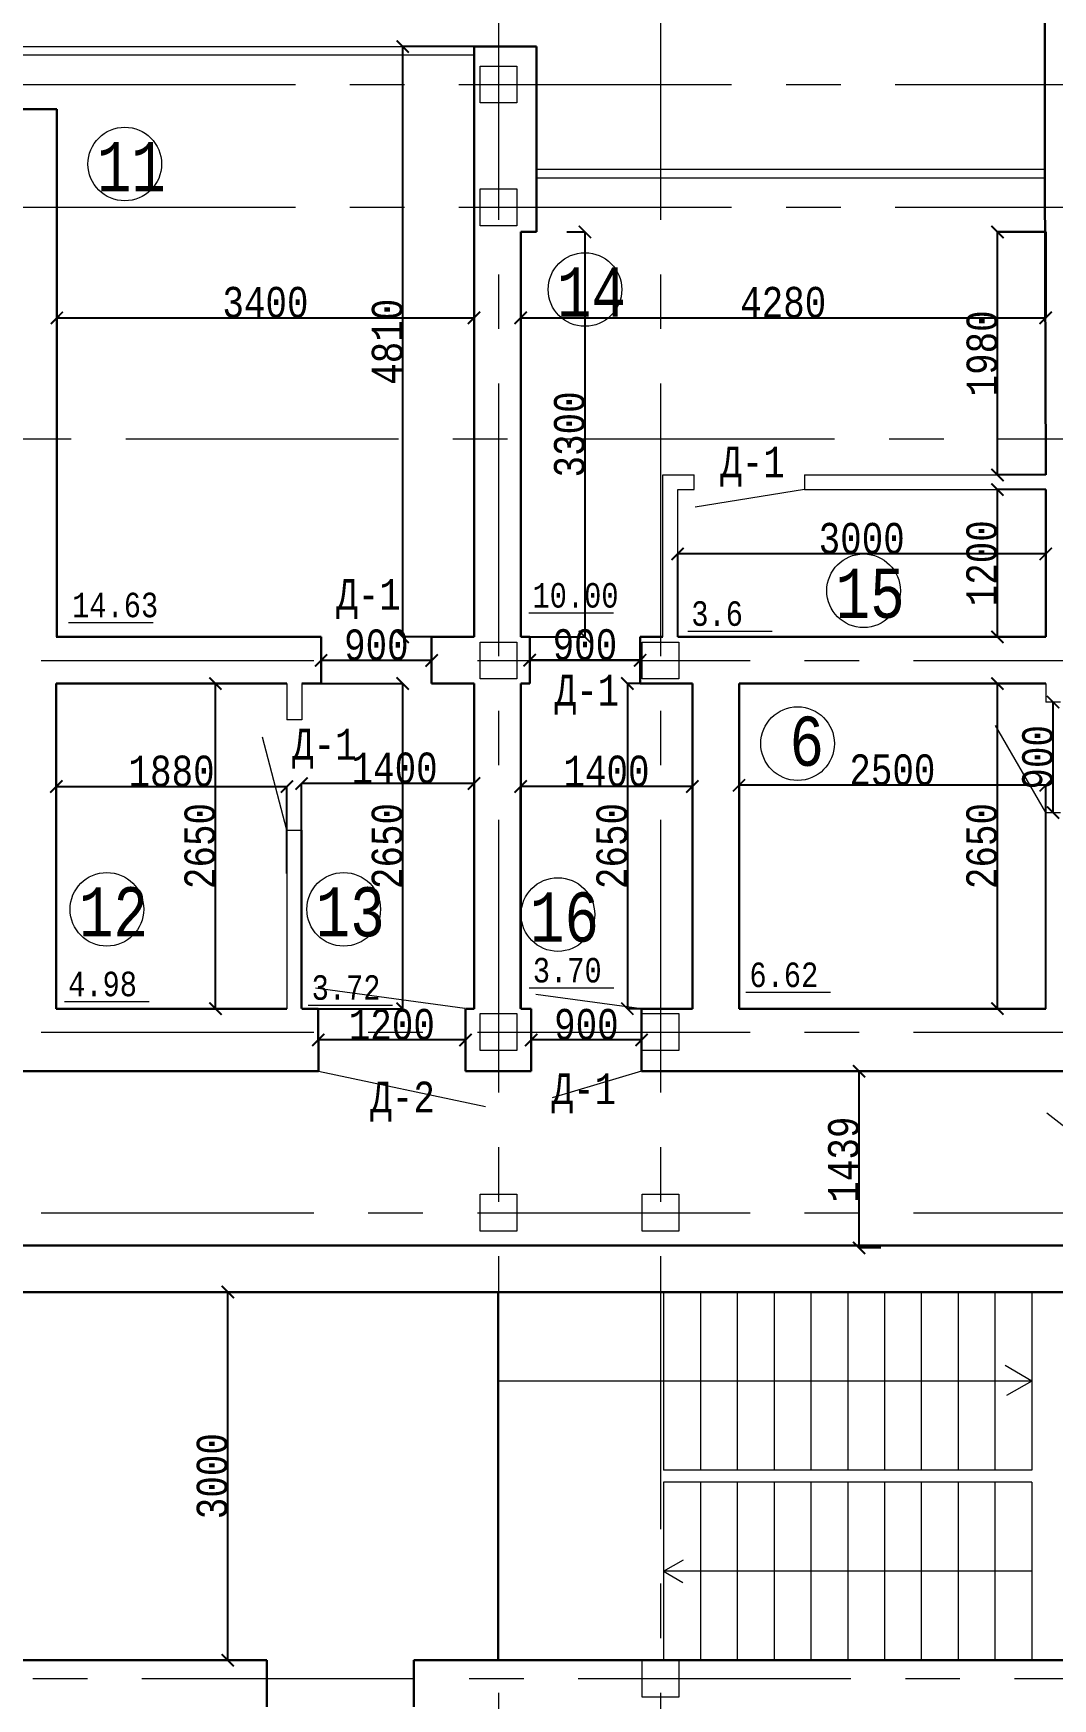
# Model space of a CAD drawing. Header units: millimetres. Extents: x -689206 to 4969298, y -1019800 to 703299.
# Drawn here: x 1088770 to 1097079, y -622835 to -609266 of the extents above; entities that cross this region are included whole.
import ezdxf

# ---------------------------------------------------------------- set-up
doc = ezdxf.new("R2010")
doc.units = ezdxf.units.MM
doc.linetypes.add('JIS_02_4.0', pattern=[5.5, 4, -1.5])
doc.linetypes.add('осеваяX2', pattern=[101.6, 63.5, -12.7, 12.7, -12.7])
for name, color, linetype, lineweight in [('несущие', 7, 'Continuous', 30), ('ОКНА', 250, 'Continuous', 20), ('ПЕРЕГОРОДКИ', 252, 'Continuous', 9), ('РАЗМЕРЫ', 7, 'Continuous', 9), ('сваи', 7, 'JIS_02_4.0', 30), ('стены', 7, 'Continuous', 20)]:
    doc.layers.add(name, color=color, linetype=linetype, lineweight=lineweight)
doc.layers.add('четотам', color=7, linetype='Continuous')
doc.styles.add('Аннотативный', font='isocteur.ttf', dxfattribs={"width": 0.7, "height": 250})
doc.dimstyles.new('Аннотативный', dxfattribs={"dimscale": 0, "dimtxt": 250, "dimasz": 100, "dimexe": 1.25, "dimexo": 0.625, "dimtad": 1, "dimdec": 0, "dimtxsty": 'Аннотативный', "dimblk": 'ARCHTICK', "dimcen": 2.5, "dimadec": 0, "dimazin": 0, "dimtfac": 1, "dimtdec": 0, "dimtmove": 0, "dimatfit": 3, "dimfxl": 1, "dimarcsym": 0})

# ---------------------------------------------------------------- blocks, each defined once
blk = doc.blocks.new('_ArchTick')
at = {"color": 0, "linetype": 'ByBlock', "const_width": 0.15}
blk.add_lwpolyline([(-0.5, -0.5), (0.5, 0.5)], dxfattribs=at)
blk = doc.blocks.new('*D5341')
at = {"layer": 'Defpoints', "color": 0, "lineweight": 30, "transparency": 16777216}
for p in [(1088962, -611584), (1092362, -611584), (1092362, -611584)]:
    blk.add_point(p, dxfattribs=at)
at = {"layer": 'стены', "color": 0, "lineweight": -2, "transparency": 16777216}
for p, q in [((1088962, -611584), (1092362, -611584)), ((1088962, -611585), (1088962, -611586)), ((1092362, -611584), (1092362, -611583))]:
    blk.add_line(p, q, dxfattribs=at)
at = {"layer": 'стены', "color": 0, "lineweight": -2, "transparency": 16777216, "xscale": 100, "yscale": 100, "zscale": 100, "rotation": 180}
blk.add_blockref('_ArchTick', (1088962, -611584), dxfattribs=at)
at = {"layer": 'стены', "color": 0, "lineweight": -2, "transparency": 16777216, "xscale": 100, "yscale": 100, "zscale": 100}
blk.add_blockref('_ArchTick', (1092362, -611584), dxfattribs=at)
at = {"layer": 'стены', "color": 0, "lineweight": 5, "transparency": 16777216, "insert": (1090662, -611459), "char_height": 250, "attachment_point": 5, "style": 'Аннотативный'}
blk.add_mtext('3400', dxfattribs=at)
blk = doc.blocks.new('*D5342')
at = {"layer": 'Defpoints', "color": 0, "lineweight": 30, "transparency": 16777216}
for p in [(1091781, -609374), (1092362, -609374), (1092362, -614184)]:
    blk.add_point(p, dxfattribs=at)
at = {"layer": 'стены', "color": 0, "lineweight": -2, "transparency": 16777216}
for p, q in [((1092362, -609374), (1091780, -609374)), ((1091781, -614184), (1091781, -609374)), ((1092362, -614184), (1091780, -614184))]:
    blk.add_line(p, q, dxfattribs=at)
at = {"layer": 'стены', "color": 0, "lineweight": -2, "transparency": 16777216, "xscale": 100, "yscale": 100, "zscale": 100}
for p, rotation in [((1091781, -609374), 90), ((1091781, -614184), 270)]:
    blk.add_blockref('_ArchTick', p, dxfattribs=dict(at, rotation=rotation))
at = {"layer": 'стены', "color": 0, "lineweight": 5, "transparency": 16777216, "insert": (1091656, -611779), "char_height": 250, "attachment_point": 5, "rotation": 90, "style": 'Аннотативный'}
blk.add_mtext('4810', dxfattribs=at)
blk = doc.blocks.new('*D5343')
at = {"layer": 'Defpoints', "color": 0, "lineweight": 30, "transparency": 16777216}
for p in [(1090837, -615403), (1088957, -616112), (1090837, -616112)]:
    blk.add_point(p, dxfattribs=at)
at = {"layer": 'стены', "color": 0, "lineweight": -2, "transparency": 16777216}
for p, q in [((1088957, -616111), (1088957, -615402)), ((1088957, -615403), (1090837, -615403)), ((1090837, -616111), (1090837, -615402))]:
    blk.add_line(p, q, dxfattribs=at)
at = {"layer": 'стены', "color": 0, "lineweight": -2, "transparency": 16777216, "xscale": 100, "yscale": 100, "zscale": 100, "rotation": 180}
blk.add_blockref('_ArchTick', (1088957, -615403), dxfattribs=at)
at = {"layer": 'стены', "color": 0, "lineweight": -2, "transparency": 16777216, "xscale": 100, "yscale": 100, "zscale": 100}
blk.add_blockref('_ArchTick', (1090837, -615403), dxfattribs=at)
at = {"layer": 'стены', "color": 0, "lineweight": 5, "transparency": 16777216, "insert": (1089897, -615278), "char_height": 250, "attachment_point": 5, "style": 'Аннотативный'}
blk.add_mtext('1880', dxfattribs=at)
blk = doc.blocks.new('*D5352')
at = {"layer": 'Defpoints', "color": 0, "lineweight": 30, "transparency": 16777216}
for p in [(1092742, -610884), (1097022, -610884), (1097022, -611584)]:
    blk.add_point(p, dxfattribs=at)
at = {"layer": 'РАЗМЕРЫ', "color": 0, "lineweight": -2, "transparency": 16777216}
for p, q in [((1092742, -610884), (1092742, -611586)), ((1097022, -610884), (1097022, -611586)), ((1092742, -611584), (1097022, -611584))]:
    blk.add_line(p, q, dxfattribs=at)
at = {"layer": 'РАЗМЕРЫ', "color": 0, "lineweight": -2, "transparency": 16777216, "xscale": 100, "yscale": 100, "zscale": 100, "rotation": 180}
blk.add_blockref('_ArchTick', (1092742, -611584), dxfattribs=at)
at = {"layer": 'РАЗМЕРЫ', "color": 0, "lineweight": -2, "transparency": 16777216, "xscale": 100, "yscale": 100, "zscale": 100}
blk.add_blockref('_ArchTick', (1097022, -611584), dxfattribs=at)
at = {"layer": 'РАЗМЕРЫ', "color": 0, "lineweight": 5, "transparency": 16777216, "insert": (1094882, -611459), "char_height": 250, "attachment_point": 5, "style": 'Аннотативный'}
blk.add_mtext('4280', dxfattribs=at)
blk = doc.blocks.new('*D5391')
at = {"layer": 'Defpoints', "color": 0, "lineweight": 30, "transparency": 16777216}
for p in [(1094522, -614564), (1096628, -614564), (1094522, -617213)]:
    blk.add_point(p, dxfattribs=at)
at = {"layer": 'ОКНА', "color": 0, "lineweight": -2, "transparency": 16777216}
for p, q in [((1094523, -614564), (1096629, -614564)), ((1096628, -617213), (1096628, -614564)), ((1094523, -617213), (1096629, -617213))]:
    blk.add_line(p, q, dxfattribs=at)
at = {"layer": 'ОКНА', "color": 0, "lineweight": -2, "transparency": 16777216, "xscale": 100, "yscale": 100, "zscale": 100}
for p, rotation in [((1096628, -614564), 90), ((1096628, -617213), 270)]:
    blk.add_blockref('_ArchTick', p, dxfattribs=dict(at, rotation=rotation))
at = {"layer": 'ОКНА', "color": 0, "lineweight": 5, "transparency": 16777216, "insert": (1096502, -615888), "char_height": 250, "attachment_point": 5, "rotation": 90, "style": 'Аннотативный'}
blk.add_mtext('2650', dxfattribs=at)
blk = doc.blocks.new('*D5392')
at = {"layer": 'Defpoints', "color": 0, "lineweight": 30, "transparency": 16777216}
for p in [(1094522, -615393), (1094522, -617213), (1097022, -617213)]:
    blk.add_point(p, dxfattribs=at)
at = {"layer": 'ОКНА', "color": 0, "lineweight": -2, "transparency": 16777216}
for p, q in [((1094522, -617212), (1094522, -615392)), ((1097022, -615393), (1094522, -615393)), ((1097022, -617212), (1097022, -615392))]:
    blk.add_line(p, q, dxfattribs=at)
at = {"layer": 'ОКНА', "color": 0, "lineweight": -2, "transparency": 16777216, "xscale": 100, "yscale": 100, "zscale": 100, "rotation": 180}
blk.add_blockref('_ArchTick', (1094522, -615393), dxfattribs=at)
at = {"layer": 'ОКНА', "color": 0, "lineweight": -2, "transparency": 16777216, "xscale": 100, "yscale": 100, "zscale": 100}
blk.add_blockref('_ArchTick', (1097022, -615393), dxfattribs=at)
at = {"layer": 'ОКНА', "color": 0, "lineweight": 5, "transparency": 16777216, "insert": (1095772, -615268), "char_height": 250, "attachment_point": 5, "style": 'Аннотативный'}
blk.add_mtext('2500', dxfattribs=at)
blk = doc.blocks.new('*D5399')
at = {"layer": 'Defpoints', "color": 0, "lineweight": 30, "transparency": 16777216}
for p in [(1088957, -614564), (1090254, -614564), (1088957, -617213)]:
    blk.add_point(p, dxfattribs=at)
at = {"layer": 'ПЕРЕГОРОДКИ', "color": 0, "lineweight": -2, "transparency": 16777216}
for p, q in [((1088958, -614564), (1090256, -614564)), ((1090254, -617213), (1090254, -614564)), ((1088958, -617213), (1090256, -617213))]:
    blk.add_line(p, q, dxfattribs=at)
at = {"layer": 'ПЕРЕГОРОДКИ', "color": 0, "lineweight": -2, "transparency": 16777216, "xscale": 100, "yscale": 100, "zscale": 100}
for p, rotation in [((1090254, -614564), 90), ((1090254, -617213), 270)]:
    blk.add_blockref('_ArchTick', p, dxfattribs=dict(at, rotation=rotation))
at = {"layer": 'ПЕРЕГОРОДКИ', "color": 0, "lineweight": 5, "transparency": 16777216, "insert": (1090129, -615888), "char_height": 250, "attachment_point": 5, "rotation": 90, "style": 'Аннотативный'}
blk.add_mtext('2650', dxfattribs=at)
blk = doc.blocks.new('*D5401')
at = {"layer": 'Defpoints', "color": 0, "lineweight": 30, "transparency": 16777216}
for p in [(1090957, -614564), (1090957, -617213), (1091780, -617213)]:
    blk.add_point(p, dxfattribs=at)
at = {"layer": 'ПЕРЕГОРОДКИ', "color": 0, "lineweight": -2, "transparency": 16777216}
for p, q in [((1090958, -614564), (1091781, -614564)), ((1091780, -614564), (1091780, -617213)), ((1090958, -617213), (1091781, -617213))]:
    blk.add_line(p, q, dxfattribs=at)
at = {"layer": 'ПЕРЕГОРОДКИ', "color": 0, "lineweight": -2, "transparency": 16777216, "xscale": 100, "yscale": 100, "zscale": 100}
for p, rotation in [((1091780, -614564), 90), ((1091780, -617213), 270)]:
    blk.add_blockref('_ArchTick', p, dxfattribs=dict(at, rotation=rotation))
at = {"layer": 'ПЕРЕГОРОДКИ', "color": 0, "lineweight": 5, "transparency": 16777216, "insert": (1091655, -615888), "char_height": 250, "attachment_point": 5, "rotation": 90, "style": 'Аннотативный'}
blk.add_mtext('2650', dxfattribs=at)
blk = doc.blocks.new('*D5402')
at = {"layer": 'Defpoints', "color": 0, "lineweight": 30, "transparency": 16777216}
for p in [(1090957, -615379), (1090957, -617213), (1092362, -617213)]:
    blk.add_point(p, dxfattribs=at)
at = {"layer": 'ПЕРЕГОРОДКИ', "color": 0, "lineweight": -2, "transparency": 16777216}
for p, q in [((1090957, -617212), (1090957, -615378)), ((1092362, -615379), (1090957, -615379)), ((1092362, -617212), (1092362, -615378))]:
    blk.add_line(p, q, dxfattribs=at)
at = {"layer": 'ПЕРЕГОРОДКИ', "color": 0, "lineweight": -2, "transparency": 16777216, "xscale": 100, "yscale": 100, "zscale": 100, "rotation": 180}
blk.add_blockref('_ArchTick', (1090957, -615379), dxfattribs=at)
at = {"layer": 'ПЕРЕГОРОДКИ', "color": 0, "lineweight": -2, "transparency": 16777216, "xscale": 100, "yscale": 100, "zscale": 100}
blk.add_blockref('_ArchTick', (1092362, -615379), dxfattribs=at)
at = {"layer": 'ПЕРЕГОРОДКИ', "color": 0, "lineweight": 5, "transparency": 16777216, "insert": (1091715, -615253), "char_height": 250, "attachment_point": 5, "style": 'Аннотативный'}
blk.add_mtext('1400', dxfattribs=at)
blk = doc.blocks.new('*D5403')
at = {"layer": 'Defpoints', "color": 0, "lineweight": 30, "transparency": 16777216}
for p in [(1094142, -614564), (1093612, -617213), (1094142, -617213)]:
    blk.add_point(p, dxfattribs=at)
at = {"layer": 'ПЕРЕГОРОДКИ', "color": 0, "lineweight": -2, "transparency": 16777216}
for p, q in [((1094142, -614564), (1093611, -614564)), ((1093612, -614564), (1093612, -617213)), ((1094142, -617213), (1093611, -617213))]:
    blk.add_line(p, q, dxfattribs=at)
at = {"layer": 'ПЕРЕГОРОДКИ', "color": 0, "lineweight": -2, "transparency": 16777216, "xscale": 100, "yscale": 100, "zscale": 100}
for p, rotation in [((1093612, -614564), 90), ((1093612, -617213), 270)]:
    blk.add_blockref('_ArchTick', p, dxfattribs=dict(at, rotation=rotation))
at = {"layer": 'ПЕРЕГОРОДКИ', "color": 0, "lineweight": 5, "transparency": 16777216, "insert": (1093487, -615888), "char_height": 250, "attachment_point": 5, "rotation": 90, "style": 'Аннотативный'}
blk.add_mtext('2650', dxfattribs=at)
blk = doc.blocks.new('*D5404')
at = {"layer": 'Defpoints', "color": 0, "lineweight": 30, "transparency": 16777216}
for p in [(1092742, -615403), (1092742, -617213), (1094142, -617213)]:
    blk.add_point(p, dxfattribs=at)
at = {"layer": 'ПЕРЕГОРОДКИ', "color": 0, "lineweight": -2, "transparency": 16777216}
for p, q in [((1092742, -617212), (1092742, -615402)), ((1094142, -615403), (1092742, -615403)), ((1094142, -617212), (1094142, -615402))]:
    blk.add_line(p, q, dxfattribs=at)
at = {"layer": 'ПЕРЕГОРОДКИ', "color": 0, "lineweight": -2, "transparency": 16777216, "xscale": 100, "yscale": 100, "zscale": 100, "rotation": 180}
blk.add_blockref('_ArchTick', (1092742, -615403), dxfattribs=at)
at = {"layer": 'ПЕРЕГОРОДКИ', "color": 0, "lineweight": -2, "transparency": 16777216, "xscale": 100, "yscale": 100, "zscale": 100}
blk.add_blockref('_ArchTick', (1094142, -615403), dxfattribs=at)
at = {"layer": 'ПЕРЕГОРОДКИ', "color": 0, "lineweight": 5, "transparency": 16777216, "insert": (1093442, -615278), "char_height": 250, "attachment_point": 5, "style": 'Аннотативный'}
blk.add_mtext('1400', dxfattribs=at)
blk = doc.blocks.new('*D5376')
at = {"layer": 'Defpoints', "color": 0, "linetype": 'ByBlock', "lineweight": 30, "transparency": 16777216}
for p in [(1091093, -617403), (1091093, -617468), (1092292, -617468)]:
    blk.add_point(p, dxfattribs=at)
at = {"layer": 'РАЗМЕРЫ', "color": 0, "linetype": 'ByBlock', "lineweight": -2, "transparency": 16777216}
for p, q in [((1091093, -617404), (1091093, -617469)), ((1092292, -617468), (1091093, -617468)), ((1092292, -617467), (1092292, -617467))]:
    blk.add_line(p, q, dxfattribs=at)
at = {"layer": 'РАЗМЕРЫ', "color": 0, "linetype": 'ByBlock', "lineweight": -2, "transparency": 16777216, "xscale": 100, "yscale": 100, "zscale": 100, "rotation": 180}
blk.add_blockref('_ArchTick', (1091093, -617468), dxfattribs=at)
at = {"layer": 'РАЗМЕРЫ', "color": 0, "linetype": 'ByBlock', "lineweight": -2, "transparency": 16777216, "xscale": 100, "yscale": 100, "zscale": 100}
blk.add_blockref('_ArchTick', (1092292, -617468), dxfattribs=at)
at = {"layer": 'РАЗМЕРЫ', "color": 0, "linetype": 'ByBlock', "lineweight": 5, "transparency": 16777216, "insert": (1091692, -617342), "char_height": 250, "attachment_point": 5, "style": 'Аннотативный'}
blk.add_mtext('1200', dxfattribs=at)
blk = doc.blocks.new('*D5377')
at = {"layer": 'Defpoints', "color": 0, "linetype": 'ByBlock', "lineweight": 30, "transparency": 16777216}
for p in [(1092828, -617468), (1092828, -617468), (1093728, -617468)]:
    blk.add_point(p, dxfattribs=at)
at = {"layer": 'РАЗМЕРЫ', "color": 0, "linetype": 'ByBlock', "lineweight": -2, "transparency": 16777216}
for p, q in [((1092828, -617467), (1092828, -617467)), ((1093728, -617468), (1092828, -617468)), ((1093728, -617467), (1093728, -617467))]:
    blk.add_line(p, q, dxfattribs=at)
at = {"layer": 'РАЗМЕРЫ', "color": 0, "linetype": 'ByBlock', "lineweight": -2, "transparency": 16777216, "xscale": 100, "yscale": 100, "zscale": 100, "rotation": 180}
blk.add_blockref('_ArchTick', (1092828, -617468), dxfattribs=at)
at = {"layer": 'РАЗМЕРЫ', "color": 0, "linetype": 'ByBlock', "lineweight": -2, "transparency": 16777216, "xscale": 100, "yscale": 100, "zscale": 100}
blk.add_blockref('_ArchTick', (1093728, -617468), dxfattribs=at)
at = {"layer": 'РАЗМЕРЫ', "color": 0, "linetype": 'ByBlock', "lineweight": 5, "transparency": 16777216, "insert": (1093278, -617342), "char_height": 250, "attachment_point": 5, "style": 'Аннотативный'}
blk.add_mtext('900', dxfattribs=at)
blk = doc.blocks.new('*D5378')
at = {"layer": 'Defpoints', "color": 0, "linetype": 'ByBlock', "lineweight": 30, "transparency": 16777216}
for p in [(1091116, -614376), (1091116, -614376), (1092016, -614376)]:
    blk.add_point(p, dxfattribs=at)
at = {"layer": 'РАЗМЕРЫ', "color": 0, "linetype": 'ByBlock', "lineweight": -2, "transparency": 16777216}
for p, q in [((1091116, -614375), (1091116, -614374)), ((1092016, -614376), (1091116, -614376)), ((1092016, -614375), (1092016, -614374))]:
    blk.add_line(p, q, dxfattribs=at)
at = {"layer": 'РАЗМЕРЫ', "color": 0, "linetype": 'ByBlock', "lineweight": -2, "transparency": 16777216, "xscale": 100, "yscale": 100, "zscale": 100, "rotation": 180}
blk.add_blockref('_ArchTick', (1091116, -614376), dxfattribs=at)
at = {"layer": 'РАЗМЕРЫ', "color": 0, "linetype": 'ByBlock', "lineweight": -2, "transparency": 16777216, "xscale": 100, "yscale": 100, "zscale": 100}
blk.add_blockref('_ArchTick', (1092016, -614376), dxfattribs=at)
at = {"layer": 'РАЗМЕРЫ', "color": 0, "linetype": 'ByBlock', "lineweight": 5, "transparency": 16777216, "insert": (1091566, -614250), "char_height": 250, "attachment_point": 5, "style": 'Аннотативный'}
blk.add_mtext('900', dxfattribs=at)
blk = doc.blocks.new('*D5379')
at = {"layer": 'Defpoints', "color": 0, "linetype": 'ByBlock', "lineweight": 30, "transparency": 16777216}
for p in [(1092816, -614374), (1092816, -614376), (1093716, -614376)]:
    blk.add_point(p, dxfattribs=at)
at = {"layer": 'РАЗМЕРЫ', "color": 0, "linetype": 'ByBlock', "lineweight": -2, "transparency": 16777216}
for p, q in [((1092816, -614375), (1092816, -614372)), ((1093716, -614374), (1092816, -614374)), ((1093716, -614375), (1093716, -614372))]:
    blk.add_line(p, q, dxfattribs=at)
at = {"layer": 'РАЗМЕРЫ', "color": 0, "linetype": 'ByBlock', "lineweight": -2, "transparency": 16777216, "xscale": 100, "yscale": 100, "zscale": 100, "rotation": 180}
blk.add_blockref('_ArchTick', (1092816, -614374), dxfattribs=at)
at = {"layer": 'РАЗМЕРЫ', "color": 0, "linetype": 'ByBlock', "lineweight": -2, "transparency": 16777216, "xscale": 100, "yscale": 100, "zscale": 100}
blk.add_blockref('_ArchTick', (1093716, -614374), dxfattribs=at)
at = {"layer": 'РАЗМЕРЫ', "color": 0, "linetype": 'ByBlock', "lineweight": 5, "transparency": 16777216, "insert": (1093266, -614248), "char_height": 250, "attachment_point": 5, "style": 'Аннотативный'}
blk.add_mtext('900', dxfattribs=at)
blk = doc.blocks.new('*D5380')
at = {"layer": 'Defpoints', "color": 0, "linetype": 'ByBlock', "lineweight": 30, "transparency": 16777216}
for p in [(1097082, -614715), (1097082, -614715), (1097082, -615615)]:
    blk.add_point(p, dxfattribs=at)
at = {"layer": 'РАЗМЕРЫ', "color": 0, "linetype": 'ByBlock', "lineweight": -2, "transparency": 16777216}
for p, q in [((1097082, -615615), (1097082, -614715)), ((1097083, -614715), (1097084, -614715)), ((1097083, -615615), (1097084, -615615))]:
    blk.add_line(p, q, dxfattribs=at)
at = {"layer": 'РАЗМЕРЫ', "color": 0, "linetype": 'ByBlock', "lineweight": -2, "transparency": 16777216, "xscale": 100, "yscale": 100, "zscale": 100}
for p, rotation in [((1097082, -614715), 90), ((1097082, -615615), 270)]:
    blk.add_blockref('_ArchTick', p, dxfattribs=dict(at, rotation=rotation))
at = {"layer": 'РАЗМЕРЫ', "color": 0, "linetype": 'ByBlock', "lineweight": 5, "transparency": 16777216, "insert": (1096957, -615165), "char_height": 250, "attachment_point": 5, "rotation": 90, "style": 'Аннотативный'}
blk.add_mtext('900', dxfattribs=at)
blk = doc.blocks.new('*D5425')
at = {"layer": 'Defpoints', "color": 0, "linetype": 'ByBlock', "lineweight": 30, "transparency": 16777216}
for p in [(1093117, -610884), (1092742, -614184), (1093266, -614184)]:
    blk.add_point(p, dxfattribs=at)
at = {"layer": 'РАЗМЕРЫ', "color": 0, "linetype": 'ByBlock', "lineweight": -2, "transparency": 16777216}
for p, q in [((1093118, -610884), (1093268, -610884)), ((1093266, -610884), (1093266, -614184)), ((1092743, -614184), (1093268, -614184))]:
    blk.add_line(p, q, dxfattribs=at)
at = {"layer": 'РАЗМЕРЫ', "color": 0, "linetype": 'ByBlock', "lineweight": -2, "transparency": 16777216, "xscale": 100, "yscale": 100, "zscale": 100}
for p, rotation in [((1093266, -610884), 90), ((1093266, -614184), 270)]:
    blk.add_blockref('_ArchTick', p, dxfattribs=dict(at, rotation=rotation))
at = {"layer": 'РАЗМЕРЫ', "color": 0, "linetype": 'ByBlock', "lineweight": 5, "transparency": 16777216, "insert": (1093141, -612534), "char_height": 250, "attachment_point": 5, "rotation": 90, "style": 'Аннотативный'}
blk.add_mtext('3300', dxfattribs=at)
blk = doc.blocks.new('*D5426')
at = {"layer": 'Defpoints', "color": 0, "linetype": 'ByBlock', "lineweight": 30, "transparency": 16777216}
for p in [(1096629, -610884), (1096826, -610884), (1097022, -612864)]:
    blk.add_point(p, dxfattribs=at)
at = {"layer": 'РАЗМЕРЫ', "color": 0, "linetype": 'ByBlock', "lineweight": -2, "transparency": 16777216}
for p, q in [((1096825, -610884), (1096628, -610884)), ((1096629, -612864), (1096629, -610884)), ((1097022, -612864), (1096628, -612864))]:
    blk.add_line(p, q, dxfattribs=at)
at = {"layer": 'РАЗМЕРЫ', "color": 0, "linetype": 'ByBlock', "lineweight": -2, "transparency": 16777216, "xscale": 100, "yscale": 100, "zscale": 100}
for p, rotation in [((1096629, -610884), 90), ((1096629, -612864), 270)]:
    blk.add_blockref('_ArchTick', p, dxfattribs=dict(at, rotation=rotation))
at = {"layer": 'РАЗМЕРЫ', "color": 0, "linetype": 'ByBlock', "lineweight": 5, "transparency": 16777216, "insert": (1096504, -611874), "char_height": 250, "attachment_point": 5, "rotation": 90, "style": 'Аннотативный'}
blk.add_mtext('1980', dxfattribs=at)
blk = doc.blocks.new('*D5427')
at = {"layer": 'Defpoints', "color": 0, "linetype": 'ByBlock', "lineweight": 30, "transparency": 16777216}
for p in [(1096628, -612984), (1097022, -612984), (1097022, -614184)]:
    blk.add_point(p, dxfattribs=at)
at = {"layer": 'РАЗМЕРЫ', "color": 0, "linetype": 'ByBlock', "lineweight": -2, "transparency": 16777216}
for p, q in [((1097022, -612984), (1096627, -612984)), ((1096628, -614184), (1096628, -612984)), ((1097022, -614184), (1096627, -614184))]:
    blk.add_line(p, q, dxfattribs=at)
at = {"layer": 'РАЗМЕРЫ', "color": 0, "linetype": 'ByBlock', "lineweight": -2, "transparency": 16777216, "xscale": 100, "yscale": 100, "zscale": 100}
for p, rotation in [((1096628, -612984), 90), ((1096628, -614184), 270)]:
    blk.add_blockref('_ArchTick', p, dxfattribs=dict(at, rotation=rotation))
at = {"layer": 'РАЗМЕРЫ', "color": 0, "linetype": 'ByBlock', "lineweight": 5, "transparency": 16777216, "insert": (1096502, -613584), "char_height": 250, "attachment_point": 5, "rotation": 90, "style": 'Аннотативный'}
blk.add_mtext('1200', dxfattribs=at)
blk = doc.blocks.new('*D5428')
at = {"layer": 'Defpoints', "color": 0, "linetype": 'ByBlock', "lineweight": 30, "transparency": 16777216}
for p in [(1094022, -613508), (1094022, -614184), (1097022, -614184)]:
    blk.add_point(p, dxfattribs=at)
at = {"layer": 'РАЗМЕРЫ', "color": 0, "linetype": 'ByBlock', "lineweight": -2, "transparency": 16777216}
for p, q in [((1094022, -614183), (1094022, -613507)), ((1097022, -613508), (1094022, -613508)), ((1097022, -614183), (1097022, -613507))]:
    blk.add_line(p, q, dxfattribs=at)
at = {"layer": 'РАЗМЕРЫ', "color": 0, "linetype": 'ByBlock', "lineweight": -2, "transparency": 16777216, "xscale": 100, "yscale": 100, "zscale": 100, "rotation": 180}
blk.add_blockref('_ArchTick', (1094022, -613508), dxfattribs=at)
at = {"layer": 'РАЗМЕРЫ', "color": 0, "linetype": 'ByBlock', "lineweight": -2, "transparency": 16777216, "xscale": 100, "yscale": 100, "zscale": 100}
blk.add_blockref('_ArchTick', (1097022, -613508), dxfattribs=at)
at = {"layer": 'РАЗМЕРЫ', "color": 0, "linetype": 'ByBlock', "lineweight": 5, "transparency": 16777216, "insert": (1095522, -613382), "char_height": 250, "attachment_point": 5, "style": 'Аннотативный'}
blk.add_mtext('3000', dxfattribs=at)
blk = doc.blocks.new('*D5456')
at = {"layer": 'Defpoints', "color": 0, "linetype": 'ByBlock', "lineweight": 30, "ltscale": 35, "transparency": 16777216}
for p in [(1095501, -617723), (1095678, -617723), (1095678, -619162)]:
    blk.add_point(p, dxfattribs=at)
at = {"layer": 'РАЗМЕРЫ', "color": 0, "linetype": 'ByBlock', "lineweight": -2, "ltscale": 35, "transparency": 16777216}
for p, q in [((1095677, -617723), (1095500, -617723)), ((1095501, -619162), (1095501, -617723)), ((1095677, -619162), (1095500, -619162))]:
    blk.add_line(p, q, dxfattribs=at)
at = {"layer": 'РАЗМЕРЫ', "color": 0, "linetype": 'ByBlock', "lineweight": -2, "ltscale": 35, "transparency": 16777216, "xscale": 100, "yscale": 100, "zscale": 100}
for p, rotation in [((1095501, -617723), 90), ((1095501, -619162), 270)]:
    blk.add_blockref('_ArchTick', p, dxfattribs=dict(at, rotation=rotation))
at = {"layer": 'РАЗМЕРЫ', "color": 0, "linetype": 'ByBlock', "lineweight": 5, "ltscale": 35, "transparency": 16777216, "insert": (1095375, -618443), "char_height": 250, "attachment_point": 5, "rotation": 90, "style": 'Аннотативный'}
blk.add_mtext('1439', dxfattribs=at)
blk = doc.blocks.new('*D5524')
at = {"layer": 'Defpoints', "color": 0, "lineweight": 5, "ltscale": 35, "transparency": 16777216}
for p in [(1090355, -619522), (1090355, -619522), (1090355, -622522)]:
    blk.add_point(p, dxfattribs=at)
at = {"layer": 'РАЗМЕРЫ', "color": 0, "lineweight": -2, "ltscale": 35, "transparency": 16777216}
for p, q in [((1090354, -619522), (1090353, -619522)), ((1090355, -622522), (1090355, -619522)), ((1090354, -622522), (1090353, -622522))]:
    blk.add_line(p, q, dxfattribs=at)
at = {"layer": 'РАЗМЕРЫ', "color": 0, "lineweight": -2, "ltscale": 35, "transparency": 16777216, "xscale": 100, "yscale": 100, "zscale": 100}
for p, rotation in [((1090355, -619522), 90), ((1090355, -622522), 270)]:
    blk.add_blockref('_ArchTick', p, dxfattribs=dict(at, rotation=rotation))
at = {"layer": 'РАЗМЕРЫ', "color": 0, "lineweight": 5, "ltscale": 35, "transparency": 16777216, "insert": (1090229, -621022), "char_height": 250, "attachment_point": 5, "rotation": 90, "style": 'Аннотативный'}
blk.add_mtext('3000', dxfattribs=at)

msp = doc.modelspace()

# ---------------------------------------------------------------- linework, layer by layer
at = {"layer": 'несущие', "color": 152, "true_color": 0x2776bb}
for p, q in [((1088957.3, -616563.6), (1088957.3, -617213.1)), ((1092362.3, -616563.6), (1092362.3, -617213.1)), ((1094142.3, -616563.6), (1094142.3, -617213.1)), ((1094522.3, -616563.6), (1094522.3, -617213.1)), ((1088957.3, -617213.1), (1090837.3, -617213.1)), ((1090957.3, -617213.1), (1091092, -617213.1)), ((1091092, -617213.1), (1091093.3, -617723.1)), ((1092292, -617213.1), (1092362.3, -617213.1)), ((1092292, -617213.1), (1092292, -617723.1)), ((1092742.3, -617213.1), (1092827.6, -617213.1)), ((1092827.6, -617213.1), (1092827.6, -617723.1)), ((1093727.6, -617213.1), (1094142.3, -617213.1)), ((1093727.6, -617213.1), (1093727.6, -617723.1)), ((1094522.3, -617213.1), (1096941.7, -617213.1)), ((1096941.7, -617213.1), (1097022.3, -617213.1)), ((1086880.7, -617723.1), (1091093.3, -617723.1)), ((1092292, -617723.1), (1092827.6, -617723.1)), ((1093727.6, -617723.1), (1097297.3, -617723.1))]:
    msp.add_line(p, q, dxfattribs=at)
at = {"layer": 'ОКНА', "color": 152, "true_color": 0x2776bb}
msp.add_line((1092816.3, -614183.6), (1092816.3, -614563.6), dxfattribs=at)
at = {"layer": 'ПЕРЕГОРОДКИ', "color": 152, "linetype": 'ByBlock', "lineweight": 9, "true_color": 0x2776bb}
msp.add_line((1098000.6, -618822.1), (1097031, -618063.4), dxfattribs=at)
at = {"layer": 'РАЗМЕРЫ', "color": 152, "linetype": 'осеваяX2', "lineweight": 5, "ltscale": 35, "true_color": 0x2776bb}
for p, q in [((1092562.3, -605006.7), (1092562.3, -654848)), ((1093882.2, -605006.7), (1093882.2, -654848)), ((1056679.5, -609683.6), (1123882.2, -609683.6)), ((1056679.5, -610683.6), (1123882.2, -610683.6)), ((1123749.5, -612573.6), (1056679.5, -612573.6)), ((1056829.5, -614375.7), (1123882.2, -614375.7)), ((1056829.5, -617403.1), (1123882.2, -617403.1)), ((1056829.5, -618875.7), (1123882.2, -618875.7)), ((1123882.2, -622673.6), (1056829.5, -622673.6))]:
    msp.add_line(p, q, dxfattribs=at)
at = {"layer": 'РАЗМЕРЫ', "color": 152, "linetype": 'ByBlock', "lineweight": 20, "true_color": 0x2776bb}
for p, q in [((1097022.3, -612863.6), (1097022.3, -612683.6)), ((1097022.3, -614183.6), (1097022.3, -612983.6)), ((1097022.3, -614183.6), (1094022.3, -614183.6)), ((1097022.3, -614183.6), (1094522.3, -614183.6)), ((1092287.5, -617212.5), (1091069.6, -617047.1)), ((1093727.6, -617213.1), (1092866.5, -617096.2))]:
    msp.add_line(p, q, dxfattribs=at)
at = {"layer": 'РАЗМЕРЫ', "color": 152, "linetype": 'ByBlock', "lineweight": 13, "true_color": 0x2776bb}
for p, q in [((1093902.3, -614183.6), (1093902.3, -612863.6)), ((1093902.3, -612863.6), (1094156.9, -612863.6)), ((1094156.9, -612983.6), (1094156.9, -612863.6)), ((1095056.9, -612863.6), (1097022.3, -612863.6)), ((1095056.9, -612863.6), (1095056.9, -612983.6)), ((1094022.3, -614183.6), (1094022.3, -612983.6)), ((1094022.3, -612983.6), (1094156.9, -612983.6)), ((1095056.9, -612983.6), (1097022.3, -612983.6))]:
    msp.add_line(p, q, dxfattribs=at)
at = {"layer": 'РАЗМЕРЫ', "color": 152, "linetype": 'ByBlock', "lineweight": 9, "true_color": 0x2776bb}
msp.add_line((1095056.9, -612983.6), (1094164.3, -613126.8), dxfattribs=at)
at = {"layer": 'РАЗМЕРЫ', "color": 152, "true_color": 0x2776bb}
for p, q in [((1092809.3, -613988), (1093498.5, -613988)), ((1089057, -614066.5), (1089746.3, -614066.5)), ((1094103.7, -614136.5), (1094793, -614136.5)), ((1092812.2, -617042.2), (1093501.4, -617042.2)), ((1094577.5, -617079.7), (1095266.8, -617079.7)), ((1089024.3, -617154.6), (1089713.6, -617154.6)), ((1091009.1, -617183.6), (1091698.4, -617183.6))]:
    msp.add_line(p, q, dxfattribs=at)
at = {"layer": 'РАЗМЕРЫ', "lineweight": 30, "ltscale": 35}
for p, q in [((1098792.3, -619142.1), (1082012.2, -619142.1)), ((1092566.8, -619522.1), (1082012.2, -619522.1)), ((1090672.2, -622522.1), (1090672.2, -622902.1)), ((1091872.2, -622522.1), (1091872.2, -622902.1))]:
    msp.add_line(p, q, dxfattribs=at)
at = {"layer": 'РАЗМЕРЫ', "color": 1, "lineweight": 30, "ltscale": 35}
for p, q in [((1092557.8, -622522.1), (1092557.8, -619522.1)), ((1093907.8, -622522.1), (1092557.8, -622522.1))]:
    msp.add_line(p, q, dxfattribs=at)
at = {"layer": 'РАЗМЕРЫ', "linetype": 'ByBlock', "lineweight": 30}
for p, q in [((1098257.8, -619522.1), (1092566.8, -619522.1)), ((1086012.2, -622522.1), (1090672.2, -622522.1)), ((1091872.2, -622522), (1098254.7, -622522))]:
    msp.add_line(p, q, dxfattribs=at)
at = {"layer": 'РАЗМЕРЫ', "linetype": 'ByBlock', "lineweight": 13}
for p, q in [((1093907.8, -619522.1), (1093907.8, -620972.1)), ((1094207.8, -619522.1), (1094207.8, -620972.1)), ((1094507.8, -619522.1), (1094507.8, -620972.1)), ((1094807.8, -619522.1), (1094807.8, -620972.1)), ((1095107.8, -619522.1), (1095107.8, -620972.1)), ((1095407.8, -619522.1), (1095407.8, -620972.1)), ((1095707.8, -619522.1), (1095707.8, -620972.1)), ((1096007.8, -619522.1), (1096007.8, -620972.1)), ((1096307.8, -619522.1), (1096307.8, -620972.1)), ((1096607.8, -619522.1), (1096607.8, -620972.1)), ((1096907.8, -619522.1), (1096907.8, -620972.1)), ((1096907.8, -620247.1), (1093873.2, -620247.1)), ((1096907.8, -620247.1), (1096690.1, -620121.4)), ((1096907.8, -620247.1), (1096703, -620365.3)), ((1096907.8, -620972.1), (1093907.8, -620972.1)), ((1093907.8, -621072.1), (1093907.8, -622522.1)), ((1096907.8, -621072.1), (1093907.8, -621072.1)), ((1094207.8, -621072.1), (1094207.8, -622522.1)), ((1094507.8, -621072.1), (1094507.8, -622522.1)), ((1094807.8, -621072.1), (1094807.8, -622522.1)), ((1095107.8, -621072.1), (1095107.8, -622522.1)), ((1095407.8, -621072.1), (1095407.8, -622522.1)), ((1095707.8, -621072.1), (1095707.8, -622522.1)), ((1096007.8, -621072.1), (1096007.8, -622522.1)), ((1096307.8, -621072.1), (1096307.8, -622522.1)), ((1096607.8, -621072.1), (1096607.8, -622522.1)), ((1096907.8, -621072.1), (1096907.8, -622522.1)), ((1093907.8, -621797.1), (1094069.1, -621703.9)), ((1096907.8, -621797.1), (1093907.8, -621797.1)), ((1093907.8, -621797.1), (1094064.7, -621887.7))]:
    msp.add_line(p, q, dxfattribs=at)
at = {"layer": 'РАЗМЕРЫ', "linetype": 'ByBlock', "lineweight": 20}
for p, q in [((1096916.8, -619522.1), (1093916.8, -619522.1)), ((1098257.8, -619522.1), (1096916.8, -619522.1)), ((1093907.8, -620247.1), (1092557.8, -620247.1)), ((1096916.8, -622522.1), (1093916.8, -622522.1)), ((1096616.8, -622522.1), (1096916.8, -622522.1)), ((1096916.8, -622522.1), (1098266.8, -622522.1))]:
    msp.add_line(p, q, dxfattribs=at)
at = {"layer": 'сваи', "color": 152, "linetype": 'ByBlock', "lineweight": 9, "ltscale": 35, "true_color": 0x2776bb}
for p, q in [((1091093.3, -617723.1), (1092455.4, -618008.9)), ((1093727.6, -617723.1), (1092999.5, -617940.3))]:
    msp.add_line(p, q, dxfattribs=at)
at = {"layer": 'стены', "color": 152, "lineweight": 30, "true_color": 0x2776bb}
for p, q in [((1097014.3, -607865.7), (1097014.3, -610373.7)), ((1092362.3, -609373.6), (1092872.3, -609373.6)), ((1092362.3, -614183.6), (1092362.3, -609373.6)), ((1092872.3, -610883.6), (1092872.3, -609373.6)), ((1088582.3, -609883.6), (1088962.3, -609883.6)), ((1088962.3, -609883.6), (1088962.3, -614183.6)), ((1097022.3, -612863.6), (1097014.3, -610373.7)), ((1092742.3, -614183.6), (1092742.3, -610883.6)), ((1092872.3, -610883.6), (1092742.3, -610883.6)), ((1096629.3, -610883.6), (1097022.3, -610883.6)), ((1097022.3, -614183.6), (1097022.3, -612983.6)), ((1088957.3, -614183.6), (1091115.8, -614183.6)), ((1091115.8, -614183.6), (1091115.8, -614563.6)), ((1092015.8, -614183.6), (1092362.3, -614183.6)), ((1092015.8, -614563.6), (1092015.8, -614183.6)), ((1092742.3, -614183.6), (1092816.3, -614183.6)), ((1092816.3, -614183.6), (1092816.3, -614563.6)), ((1093716.3, -614183.6), (1093902.3, -614183.6)), ((1093716.3, -614563.6), (1093716.3, -614183.6)), ((1094022.3, -614183.6), (1097022.3, -614183.6)), ((1088957.3, -614563.6), (1088957.3, -616563.6)), ((1088957.3, -614563.6), (1090837.3, -614563.6)), ((1090957.3, -614563.6), (1091115.8, -614563.6)), ((1092015.8, -614563.6), (1092362.3, -614563.6)), ((1092362.3, -616563.6), (1092362.3, -614563.6)), ((1092742.3, -614563.6), (1092816.3, -614563.6)), ((1092742.3, -614563.6), (1092742.3, -617213.1)), ((1093716.3, -614563.6), (1094142.3, -614563.6)), ((1094142.3, -614563.6), (1094142.3, -616563.6)), ((1094142.3, -614563.6), (1094142.3, -616563.6)), ((1097022.3, -614563.6), (1094522.3, -614563.6)), ((1094522.3, -614563.6), (1094522.3, -616183.6)), ((1094522.3, -616183.6), (1094522.3, -616563.6))]:
    msp.add_line(p, q, dxfattribs=at)
at = {"layer": 'стены', "color": 152, "lineweight": 13, "true_color": 0x2776bb}
for p, q in [((1085552.3, -609373.6), (1092362.3, -609373.6)), ((1085552.3, -609442), (1092362.3, -609442)), ((1092872.3, -610373.7), (1097014.3, -610373.7)), ((1092872.3, -610443.7), (1097014.3, -610443.7)), ((1090837.3, -614563.6), (1090837.3, -614858.9)), ((1090957.3, -614563.6), (1090957.3, -614858.9)), ((1090957.3, -614858.9), (1090837.3, -614858.9)), ((1090837.3, -615758.9), (1090837.3, -617213.1)), ((1090837.3, -615758.9), (1090957.3, -615758.9))]:
    msp.add_line(p, q, dxfattribs=at)
at = {"layer": 'стены', "color": 152, "true_color": 0x2776bb}
for p, q in [((1088957.3, -614563.6), (1090837.3, -614563.6)), ((1092742.3, -614563.6), (1092816.3, -614563.6)), ((1094016.3, -614563.6), (1094142.3, -614563.6)), ((1094142.3, -616138), (1094142.3, -614563.6)), ((1094522.3, -616563.6), (1094522.3, -614563.6)), ((1094522.3, -616563.6), (1094522.3, -614563.6)), ((1097022.3, -614563.6), (1097022.3, -614714.6)), ((1097142.3, -614714.6), (1097022.3, -614714.6)), ((1097022.3, -615614.6), (1097022.3, -617213.1)), ((1097022.3, -615614.6), (1097142.3, -615614.6)), ((1090957.3, -615758.9), (1090957.3, -617213.1)), ((1094142.3, -616183.6), (1094142.3, -616138))]:
    msp.add_line(p, q, dxfattribs=at)
at = {"layer": 'стены', "color": 152, "lineweight": 9, "true_color": 0x2776bb}
for p, q in [((1097022.3, -615614.6), (1096612.9, -614905.6)), ((1090837.3, -615758.9), (1090637.8, -615000.4))]:
    msp.add_line(p, q, dxfattribs=at)
at = {"layer": 'стены', "color": 152, "lineweight": 20, "true_color": 0x2776bb}
for points in [[(1092412.3, -609533.6), (1092712.3, -609533.6), (1092712.3, -609833.6), (1092412.3, -609833.6)], [(1092412.3, -610533.6), (1092712.3, -610533.6), (1092712.3, -610833.6), (1092412.3, -610833.6)], [(1092412.3, -614225.7), (1092712.3, -614225.7), (1092712.3, -614525.7), (1092412.3, -614525.7)], [(1093732.2, -614225.7), (1094032.2, -614225.7), (1094032.2, -614525.7), (1093732.2, -614525.7)], [(1092412.3, -617253.1), (1092712.3, -617253.1), (1092712.3, -617553.1), (1092412.3, -617553.1)], [(1093732.2, -617253.1), (1094032.2, -617253.1), (1094032.2, -617553.1), (1093732.2, -617553.1)], [(1092412.3, -618725.7), (1092712.3, -618725.7), (1092712.3, -619025.7), (1092412.3, -619025.7)], [(1093732.2, -618725.7), (1094032.2, -618725.7), (1094032.2, -619025.7), (1093732.2, -619025.7)]]:
    msp.add_lwpolyline(points, close=True, dxfattribs=at)
at = {"layer": 'стены'}
msp.add_lwpolyline([(1093732.2, -622523.6), (1094032.2, -622523.6), (1094032.2, -622823.6), (1093732.2, -622823.6)], close=True, dxfattribs=at)
at = {"layer": 'четотам', "color": 152, "lineweight": 13, "true_color": 0x2776bb}
for centre in [(1089515.4, -610331), (1093266.3, -611353.3), (1095537.4, -613807.8), (1094999.5, -615053.3), (1089369.5, -616403.3), (1091299.5, -616403.3), (1093045.8, -616445.9)]:
    msp.add_circle(centre, 300, dxfattribs=at)

# ---------------------------------------------------------------- texts
at = {"layer": 'РАЗМЕРЫ', "color": 152, "lineweight": 13, "ltscale": 150, "true_color": 0x2776bb, "char_height": 401.1, "width": 1460, "attachment_point": 1, "style": 'Аннотативный'}
for s, insert in [('11', (1089287.4, -610151.1)), ('14', (1093038.2, -611173.4)), ('15', (1095309.3, -613627.8)), ('6', (1094933.4, -614833)), ('12', (1089141.5, -616223.4)), ('13', (1091071.5, -616223.4)), ('16', (1092817.8, -616266))]:
    msp.add_mtext(s, dxfattribs=dict(at, insert=insert))
at = {"layer": 'РАЗМЕРЫ', "color": 152, "lineweight": 20, "ltscale": 150, "true_color": 0x2776bb, "char_height": 250, "width": 922.913, "attachment_point": 1, "style": 'Аннотативный'}
for s, insert in [('Д-1', (1094369.5, -612632.8)), ('Д-1', (1091239.5, -613712.8)), ('Д-1', (1093019.5, -614492.8)), ('Д-1', (1090879.5, -614932.8)), ('Д-2', (1091516.7, -617807.3)), ('Д-1', (1092994.7, -617741))]:
    msp.add_mtext(s, dxfattribs=dict(at, insert=insert))
at = {"layer": 'РАЗМЕРЫ', "color": 152, "true_color": 0x2776bb, "char_height": 200, "width": 656.117, "attachment_point": 1, "style": 'Аннотативный'}
for s, insert in [('10.00', (1092838.5, -613745.2)), ('14.63', (1089086.3, -613823.7)), ('3.6', (1094133, -613893.7)), ('3.70', (1092841.4, -616799.4)), ('6.62', (1094606.8, -616836.9)), ('4.98', (1089053.6, -616911.8)), ('3.72', (1091038.4, -616940.8))]:
    msp.add_mtext(s, dxfattribs=dict(at, insert=insert))

# ---------------------------------------------------------------- dimensions: what is measured, and where the dimension line sits
at = {"layer": 'ОКНА', "color": 152, "lineweight": 5, "true_color": 0x2776bb}
dim = msp.add_aligned_dim(p1=(1094522.3, -617213.1), p2=(1094522.3, -614563.6), distance=-2105.8, text='2650', dimstyle='Аннотативный', dxfattribs=at)
dim.commit()
dim.dimension.update_dxf_attribs({"geometry": '*D5391', "text_midpoint": (1096502.4, -615888.4)})
dim = msp.add_linear_dim(base=(1094522.3, -615393.3), p1=(1097022.3, -617213.1), p2=(1094522.3, -617213.1), angle=180, dimstyle='Аннотативный', dxfattribs=at)
dim.commit()
dim.dimension.update_dxf_attribs({"geometry": '*D5392', "text_midpoint": (1095772.3, -615393.3), "dimtype": 161})
at = {"layer": 'ПЕРЕГОРОДКИ', "color": 152, "lineweight": 5, "true_color": 0x2776bb}
for p1, p2, distance, picture, middle in [((1088957.3, -617213.1), (1088957.3, -614563.6), -1297, '*D5399', (1090128.6, -615888.4)), ((1090957.3, -614563.6), (1090957.3, -617213.1), 822.9, '*D5401', (1091654.5, -615888.4)), ((1094142.3, -614563.6), (1094142.3, -617213.1), -530.1, '*D5403', (1093486.6, -615888.4))]:
    dim = msp.add_aligned_dim(p1=p1, p2=p2, distance=distance, text='2650', dimstyle='Аннотативный', dxfattribs=at)
    dim.commit()
    dim.dimension.update_dxf_attribs({"geometry": picture, "text_midpoint": middle})
dim = msp.add_linear_dim(base=(1090957.3, -615378.8), p1=(1092362.3, -617213.1), p2=(1090957.3, -617213.1), angle=180, text='1400', dimstyle='Аннотативный', dxfattribs=at)
dim.commit()
dim.dimension.update_dxf_attribs({"geometry": '*D5402', "text_midpoint": (1091714.5, -615378.8), "dimtype": 161})
dim = msp.add_linear_dim(base=(1092742.3, -615403.3), p1=(1094142.3, -617213.1), p2=(1092742.3, -617213.1), angle=180, dimstyle='Аннотативный', dxfattribs=at)
dim.commit()
dim.dimension.update_dxf_attribs({"geometry": '*D5404', "text_midpoint": (1093442.3, -615403.3), "dimtype": 161})
at = {"layer": 'РАЗМЕРЫ', "color": 152, "lineweight": 5, "true_color": 0x2776bb}
dim = msp.add_linear_dim(base=(1097022.3, -611584.4), p1=(1092742.3, -610883.6), p2=(1097022.3, -610883.6), dimstyle='Аннотативный', dxfattribs=at)
dim.commit()
dim.dimension.update_dxf_attribs({"geometry": '*D5352', "text_midpoint": (1094882.3, -611458.8)})
at = {"layer": 'РАЗМЕРЫ', "color": 152, "linetype": 'ByBlock', "lineweight": 5, "true_color": 0x2776bb}
for base, p1, p2, picture, middle in [((1093266.3, -614183.6), (1093116.9, -610883.6), (1092742.3, -614183.6), '*D5425', (1093140.6, -612533.6)), ((1096629.3, -610883.6), (1097022.3, -612863.6), (1096825.8, -610883.6), '*D5426', (1096503.6, -611873.6)), ((1096628, -612983.6), (1097022.3, -614183.6), (1097022.3, -612983.6), '*D5427', (1096502.4, -613583.6)), ((1097082.3, -614714.6), (1097082.3, -615614.6), (1097082.3, -614714.6), '*D5380', (1096956.6, -615164.6))]:
    dim = msp.add_linear_dim(base=base, p1=p1, p2=p2, angle=90, dimstyle='Аннотативный', dxfattribs=at)
    dim.commit()
    dim.dimension.update_dxf_attribs({"geometry": picture, "text_midpoint": middle})
for base, p1, p2, picture, middle in [((1094022.3, -613508), (1097022.3, -614183.6), (1094022.3, -614183.6), '*D5428', (1095522.3, -613382.4)), ((1091115.8, -614375.7), (1092015.8, -614375.7), (1091115.8, -614375.7), '*D5378', (1091565.8, -614250)), ((1092816.3, -614373.6), (1093716.3, -614375.7), (1092816.3, -614375.7), '*D5379', (1093266.3, -614248)), ((1091092.5011, -617468.0983), (1092292.0354, -617468.0983), (1091092.5011, -617403.0983), '*D5376', (1091692.2682, -617342.4733)), ((1092827.6, -617468.1), (1093727.6, -617468.1), (1092827.6, -617468.1), '*D5377', (1093277.6, -617342.5))]:
    dim = msp.add_linear_dim(base=base, p1=p1, p2=p2, dimstyle='Аннотативный', dxfattribs=at)
    dim.commit()
    dim.dimension.update_dxf_attribs({"geometry": picture, "text_midpoint": middle})
at = {"layer": 'РАЗМЕРЫ', "color": 152, "linetype": 'ByBlock', "lineweight": 5, "ltscale": 35, "true_color": 0x2776bb}
dim = msp.add_linear_dim(base=(1095500.9, -617723.1), p1=(1095677.8, -619162.1), p2=(1095677.8, -617723.1), angle=90, dimstyle='Аннотативный', dxfattribs=at)
dim.commit()
dim.dimension.update_dxf_attribs({"geometry": '*D5456', "text_midpoint": (1095375.2, -618442.6)})
at = {"layer": 'РАЗМЕРЫ', "lineweight": 5, "ltscale": 35}
dim = msp.add_linear_dim(base=(1090354.7, -619522.1), p1=(1090354.7, -622522.1), p2=(1090354.7, -619522.1), angle=90, dimstyle='Аннотативный', dxfattribs=at)
dim.commit()
dim.dimension.update_dxf_attribs({"geometry": '*D5524', "text_midpoint": (1090229, -621022.1)})
at = {"layer": 'стены', "color": 152, "lineweight": 5, "true_color": 0x2776bb}
for p1, p2, distance, picture, middle in [((1092362.3, -614183.6), (1092362.3, -609373.6), 580.9, '*D5342', (1091655.8, -611778.6)), ((1088962.3, -611584.4), (1092362.3, -611584.4), 0, '*D5341', (1090662.3, -611458.8))]:
    dim = msp.add_aligned_dim(p1=p1, p2=p2, distance=distance, dimstyle='Аннотативный', dxfattribs=at)
    dim.commit()
    dim.dimension.update_dxf_attribs({"geometry": picture, "text_midpoint": middle})
dim = msp.add_linear_dim(base=(1090837.3, -615403.3), p1=(1088957.3, -616112.1), p2=(1090837.3, -616112.1), angle=360, dimstyle='Аннотативный', dxfattribs=at)
dim.commit()
dim.dimension.update_dxf_attribs({"geometry": '*D5343', "text_midpoint": (1089897.3, -615403.3), "dimtype": 161})

doc.saveas('drawing.dxf')
